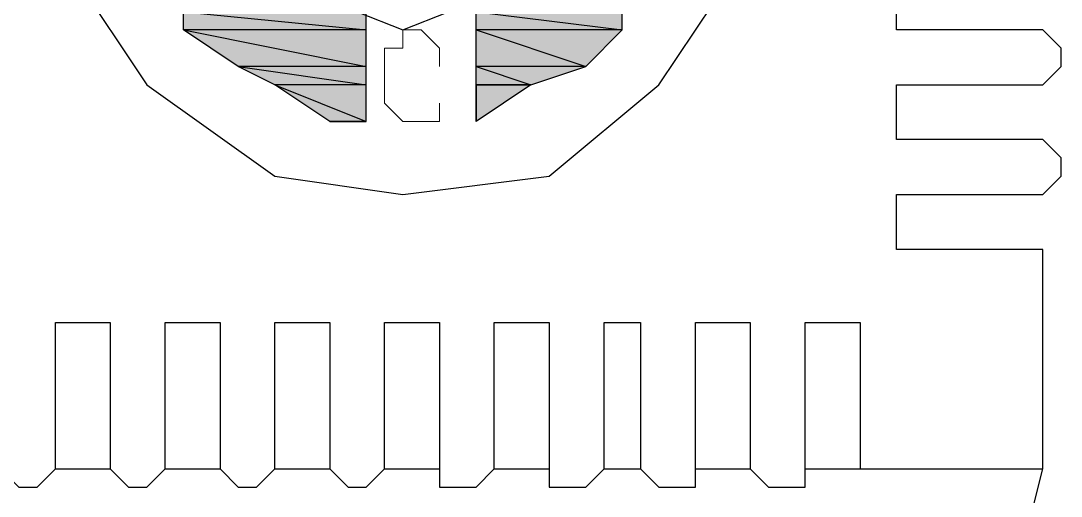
# Model space of a CAD drawing. Header units: inches. Extents: x 100535554 to 201081702, y 63708552 to 127420865.
# Drawn here: x 100541835.23 to 100541840.53, y 63710479.73 to 63710482.15 of the extents above; entities that cross this region are included whole.
import ezdxf

# ---------------------------------------------------------------- set-up
doc = ezdxf.new("R2010")
doc.units = ezdxf.units.IN
doc.header["$MEASUREMENT"] = 0

msp = doc.modelspace()

# ---------------------------------------------------------------- hatches: boundary and pattern name
at = {"true_color": 0x000007}
h = msp.add_hatch(color=7, dxfattribs=at)
h.paths.add_polyline_path([(100541836.9929, 63710482.2013), (100541836.061, 63710482.2013), (100541836.9929, 63710482.1082)])
h.paths.add_polyline_path([(100541836.061, 63710482.2013), (100541836.9929, 63710482.1082), (100541836.061, 63710482.1082)])
h = msp.add_hatch(color=7, dxfattribs=at)
h.paths.add_polyline_path([(100541838.2976, 63710482.2013), (100541837.5521, 63710482.2013), (100541838.2976, 63710482.1082)])
h.paths.add_polyline_path([(100541837.5521, 63710482.2013), (100541838.2976, 63710482.1082), (100541837.5521, 63710482.1082)])
h = msp.add_hatch(color=7, dxfattribs=at)
h.paths.add_polyline_path([(100541836.9929, 63710482.1082), (100541836.061, 63710482.1082), (100541836.9929, 63710481.9218)])
h.paths.add_polyline_path([(100541836.061, 63710482.1082), (100541836.9929, 63710481.9218), (100541836.3406, 63710481.9218)])
h = msp.add_hatch(color=7, dxfattribs=at)
h.paths.add_polyline_path([(100541838.2976, 63710482.1082), (100541837.5521, 63710482.1082), (100541838.1112, 63710481.9218)])
h.paths.add_polyline_path([(100541837.5521, 63710482.1082), (100541838.1112, 63710481.9218), (100541837.5521, 63710481.9218)])
h = msp.add_hatch(color=7, dxfattribs=at)
h.paths.add_polyline_path([(100541836.9929, 63710481.9218), (100541836.3406, 63710481.9218), (100541836.9929, 63710481.8286)])
h.paths.add_polyline_path([(100541836.3406, 63710481.9218), (100541836.9929, 63710481.8286), (100541836.527, 63710481.8286)])
h = msp.add_hatch(color=7, dxfattribs=at)
h.paths.add_polyline_path([(100541838.1112, 63710481.9218), (100541837.5521, 63710481.9218), (100541837.8317, 63710481.8286)])
h.paths.add_polyline_path([(100541837.5521, 63710481.9218), (100541837.8317, 63710481.8286), (100541837.5521, 63710481.8286)])
h = msp.add_hatch(color=7, dxfattribs=at)
h.paths.add_polyline_path([(100541836.9929, 63710481.8286), (100541836.527, 63710481.8286), (100541836.9929, 63710481.6422)])
h.paths.add_polyline_path([(100541836.527, 63710481.8286), (100541836.9929, 63710481.6422), (100541836.8066, 63710481.6422)])
h = msp.add_hatch(color=7, dxfattribs=at)
h.paths.add_polyline_path([(100541837.5521, 63710481.6422), (100541837.5521, 63710481.8286)])
h.paths.add_polyline_path([(100541837.5521, 63710481.6422), (100541837.5521, 63710481.8286), (100541837.8317, 63710481.8286)])
h = msp.add_hatch(color=7, dxfattribs=at)
h.paths.add_polyline_path([(100541836.8066, 63710481.6422), (100541836.9929, 63710481.6422)])
h.paths.add_polyline_path([(100541836.9929, 63710481.6422), (100541836.8998, 63710481.6422)])
h.paths.add_polyline_path([(100541836.9929, 63710481.6422), (100541836.8998, 63710481.6422), (100541836.8066, 63710481.6422)])

# ---------------------------------------------------------------- linework, layer by layer
at = {"color": 6, "linetype": 'Continuous', "lineweight": 25, "true_color": 0x000006}
msp.add_line((100541837.0861, 63710482.1082), (100541837.0861, 63710482.1082), dxfattribs=at)
at = {"color": 7, "linetype": 'Continuous', "lineweight": 25, "true_color": 0x000007}
for p, q in [((100541835.4087, 63710479.8716), (100541835.6883, 63710479.8716)), ((100541835.9679, 63710479.8716), (100541836.2474, 63710479.8716)), ((100541836.527, 63710479.8716), (100541836.8066, 63710479.8716)), ((100541837.0861, 63710479.8716), (100541837.3657, 63710479.8716)), ((100541837.6453, 63710479.8716), (100541837.9249, 63710479.8716)), ((100541838.2044, 63710479.8716), (100541838.3908, 63710479.8716)), ((100541838.6704, 63710479.8716), (100541838.9499, 63710479.8716)), ((100541839.2295, 63710479.8716), (100541839.5091, 63710479.8716))]:
    msp.add_line(p, q, dxfattribs=at)
for points in [[(100541839.0431, 63710483.1332), (100541838.8568, 63710483.7856), (100541838.484, 63710484.4379), (100541837.9249, 63710484.8107), (100541837.1793, 63710484.9039), (100541836.527, 63710484.8107), (100541835.8747, 63710484.4379), (100541835.5019, 63710483.7856), (100541835.3155, 63710483.1332), (100541835.5019, 63710482.3877), (100541835.8747, 63710481.8286), (100541836.527, 63710481.3626), (100541837.1793, 63710481.2694), (100541837.9249, 63710481.3626), (100541838.484, 63710481.8286), (100541838.8568, 63710482.3877)], [(100541838.1112, 63710483.1332), (100541838.018, 63710483.5992), (100541837.6453, 63710483.8788), (100541837.1793, 63710484.0652), (100541836.7134, 63710483.8788), (100541836.3406, 63710483.5992), (100541836.2474, 63710483.1332), (100541836.3406, 63710482.6673), (100541836.7134, 63710482.2945), (100541837.1793, 63710482.1082), (100541837.6453, 63710482.2945), (100541838.018, 63710482.6673)]]:
    msp.add_lwpolyline(points, close=True, dxfattribs=at)
for points in [[(100541840.441, 63710482.1082), (100541839.6955, 63710482.1082), (100541839.6955, 63710482.3877), (100541840.441, 63710482.3877)], [(100541840.441, 63710481.8286), (100541840.5342, 63710481.9218), (100541840.5342, 63710482.015), (100541840.441, 63710482.1082)], [(100541840.441, 63710481.549), (100541839.6955, 63710481.549), (100541839.6955, 63710481.8286), (100541840.441, 63710481.8286)], [(100541840.441, 63710481.2694), (100541840.5342, 63710481.3626), (100541840.5342, 63710481.4558), (100541840.441, 63710481.549)], [(100541840.441, 63710480.9899), (100541839.6955, 63710480.9899), (100541839.6955, 63710481.2694), (100541840.441, 63710481.2694)], [(100541839.2295, 63710479.8716), (100541839.2295, 63710480.6171), (100541839.5091, 63710480.6171), (100541839.5091, 63710479.8716), (100541840.441, 63710479.8716), (100541840.441, 63710480.9899)], [(100541835.4087, 63710479.8716), (100541835.4087, 63710480.6171), (100541835.6883, 63710480.6171), (100541835.6883, 63710479.8716)], [(100541835.9679, 63710479.8716), (100541835.9679, 63710480.6171), (100541836.2474, 63710480.6171), (100541836.2474, 63710479.8716)], [(100541836.527, 63710479.8716), (100541836.527, 63710480.6171), (100541836.8066, 63710480.6171), (100541836.8066, 63710479.8716)], [(100541837.0861, 63710479.8716), (100541837.0861, 63710480.6171), (100541837.3657, 63710480.6171), (100541837.3657, 63710479.8716)], [(100541837.6453, 63710479.8716), (100541837.6453, 63710480.6171), (100541837.9249, 63710480.6171), (100541837.9249, 63710479.8716)], [(100541838.2044, 63710479.8716), (100541838.2044, 63710480.6171), (100541838.3908, 63710480.6171), (100541838.3908, 63710479.8716)], [(100541838.6704, 63710479.8716), (100541838.6704, 63710480.6171), (100541838.9499, 63710480.6171), (100541838.9499, 63710479.8716)], [(100541835.1291, 63710479.8716), (100541835.2223, 63710479.7784), (100541835.3155, 63710479.7784), (100541835.4087, 63710479.8716)], [(100541835.6883, 63710479.8716), (100541835.7815, 63710479.7784), (100541835.8747, 63710479.7784), (100541835.9679, 63710479.8716)], [(100541836.2474, 63710479.8716), (100541836.3406, 63710479.7784), (100541836.4338, 63710479.7784), (100541836.527, 63710479.8716)], [(100541836.8066, 63710479.8716), (100541836.8998, 63710479.7784), (100541836.9929, 63710479.7784), (100541837.0861, 63710479.8716)], [(100541837.3657, 63710479.8716), (100541837.3657, 63710479.7784), (100541837.5521, 63710479.7784), (100541837.6453, 63710479.8716)], [(100541837.9249, 63710479.8716), (100541837.9249, 63710479.7784), (100541838.1112, 63710479.7784), (100541838.2044, 63710479.8716)], [(100541838.3908, 63710479.8716), (100541838.484, 63710479.7784), (100541838.6704, 63710479.7784), (100541838.6704, 63710479.8716)], [(100541838.9499, 63710479.8716), (100541839.0431, 63710479.7784), (100541839.2295, 63710479.7784), (100541839.2295, 63710479.8716)], [(100541840.0682, 63710479.3124), (100541840.3478, 63710479.4988), (100541840.441, 63710479.8716)]]:
    msp.add_lwpolyline(points, dxfattribs=at)
at = {"color": 7, "linetype": 'Continuous', "lineweight": -2, "true_color": 0x000007}
for points in [[(100541836.9929, 63710482.2013), (100541836.061, 63710482.2013), (100541836.9929, 63710482.1082)], [(100541836.061, 63710482.2013), (100541836.9929, 63710482.1082), (100541836.061, 63710482.1082)], [(100541838.2976, 63710482.2013), (100541837.5521, 63710482.2013), (100541838.2976, 63710482.1082)], [(100541837.5521, 63710482.2013), (100541838.2976, 63710482.1082), (100541837.5521, 63710482.1082)], [(100541836.9929, 63710482.1082), (100541836.061, 63710482.1082), (100541836.9929, 63710481.9218)], [(100541836.061, 63710482.1082), (100541836.9929, 63710481.9218), (100541836.3406, 63710481.9218)], [(100541838.2976, 63710482.1082), (100541837.5521, 63710482.1082), (100541838.1112, 63710481.9218)], [(100541837.5521, 63710482.1082), (100541838.1112, 63710481.9218), (100541837.5521, 63710481.9218)], [(100541836.9929, 63710481.9218), (100541836.3406, 63710481.9218), (100541836.9929, 63710481.8286)], [(100541836.3406, 63710481.9218), (100541836.9929, 63710481.8286), (100541836.527, 63710481.8286)], [(100541838.1112, 63710481.9218), (100541837.5521, 63710481.9218), (100541837.8317, 63710481.8286)], [(100541837.5521, 63710481.9218), (100541837.8317, 63710481.8286), (100541837.5521, 63710481.8286)], [(100541836.9929, 63710481.8286), (100541836.527, 63710481.8286), (100541836.9929, 63710481.6422)], [(100541836.527, 63710481.8286), (100541836.9929, 63710481.6422), (100541836.8066, 63710481.6422)], [(100541837.5521, 63710481.6422), (100541837.5521, 63710481.6422), (100541837.5521, 63710481.8286)], [(100541837.5521, 63710481.6422), (100541837.5521, 63710481.8286), (100541837.8317, 63710481.8286)], [(100541836.8066, 63710481.6422), (100541836.9929, 63710481.6422), (100541836.9929, 63710481.6422)], [(100541836.9929, 63710481.6422), (100541836.8998, 63710481.6422), (100541836.8066, 63710481.6422)], [(100541836.9929, 63710481.6422), (100541836.9929, 63710481.6422), (100541836.8998, 63710481.6422)], [(100541837.5521, 63710481.6422), (100541837.5521, 63710481.6422)]]:
    msp.add_lwpolyline(points, close=True, dxfattribs=at)
at = {"color": 6, "linetype": 'Continuous', "lineweight": 15, "true_color": 0x000006}
msp.add_lwpolyline([(100541837.3657, 63710481.9218), (100541837.3657, 63710482.015), (100541837.2725, 63710482.1082), (100541837.1793, 63710482.1082), (100541837.1793, 63710482.015), (100541837.0861, 63710482.015), (100541837.0861, 63710481.9218), (100541837.0861, 63710481.8286), (100541837.0861, 63710481.7354), (100541837.1793, 63710481.6422), (100541837.2725, 63710481.6422), (100541837.3657, 63710481.6422), (100541837.3657, 63710481.7354)], dxfattribs=at)

doc.saveas('drawing.dxf')
